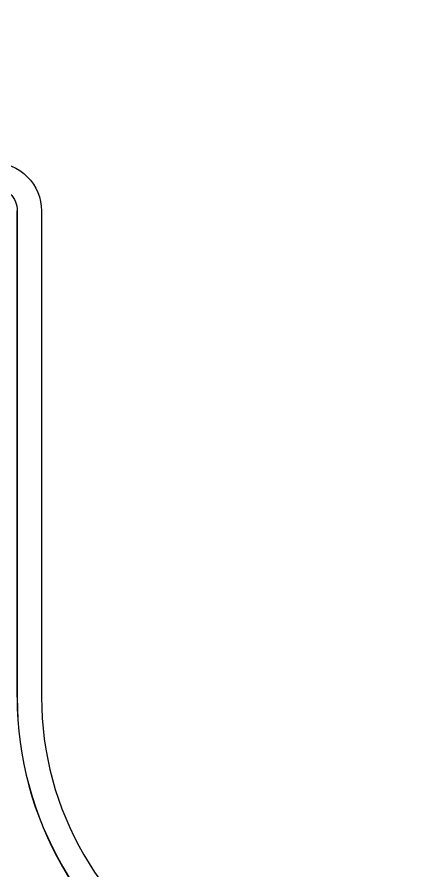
# Model space of a CAD drawing. Header units: inches. Extents: x 5 to 159, y 7 to 116.
# Drawn here: x 126.2 to 159, y 45.7 to 116.1 of the extents above; entities that cross this region are included whole.
import ezdxf

# ---------------------------------------------------------------- set-up
doc = ezdxf.new("R2010")
doc.units = ezdxf.units.IN
doc.header["$MEASUREMENT"] = 0
doc.layers.add('KICAD_EXPORT', color=12, linetype='Continuous')
doc.layers.add('OUTLINE_CURVED', color=6, linetype='Continuous')

msp = doc.modelspace()

# ---------------------------------------------------------------- linework, layer by layer
at = {"layer": 'KICAD_EXPORT', "linetype": 'Continuous'}
msp.add_line((126.161, 60.001), (126.161, 100.125), dxfattribs=at)
at = {"layer": 'KICAD_EXPORT'}
msp.add_arc((154.161, 60.001), 28, 180, 240, dxfattribs=at)
at = {"layer": 'OUTLINE_CURVED'}
for points in [[(66.673, 112.125, -0.414214), (70.673, 116.125), (105.673, 116.125, -0.414214), (109.673, 112.125), (109.673, 106.125, 0.414214), (111.673, 104.125), (124.173, 104.125, -0.414214), (128.173, 100.125), (128.173, 60.001, 0.267949), (141.173, 37.484), (157.026, 28.332, -0.414214), (158.49, 22.867), (150.24, 8.578, -0.414214), (144.776, 7.114), (132.578, 14.157, 0.065545), (127.272, 16.355), (115.998, 19.375, 0.065542), (110.304, 20.125), (96.218, 20.125, -0.414214), (92.218, 24.125), (92.218, 33.109, 0.455725), (87.662, 37.07), (35.867, 29.791, -0.414214)], [(68.673, 112.125, -0.414214), (70.673, 114.125), (105.673, 114.125, -0.414214), (107.673, 112.125), (107.673, 106.125, 0.414214), (111.673, 102.125), (124.173, 102.125, -0.414214), (126.173, 100.125), (126.173, 60.001, 0.267949), (140.173, 35.752), (156.026, 26.599, -0.414214), (156.758, 23.867), (148.508, 9.578, -0.414214), (145.776, 8.846), (133.578, 15.889, 0.065545), (127.789, 18.286), (116.515, 21.307, 0.065542), (110.304, 22.125), (96.218, 22.125, -0.414214), (94.218, 24.125), (94.218, 33.109, 0.455725), (87.383, 39.051), (35.589, 31.772, -0.414214)]]:
    msp.add_lwpolyline(points, format="xyb", dxfattribs=at)

doc.saveas('drawing.dxf')
